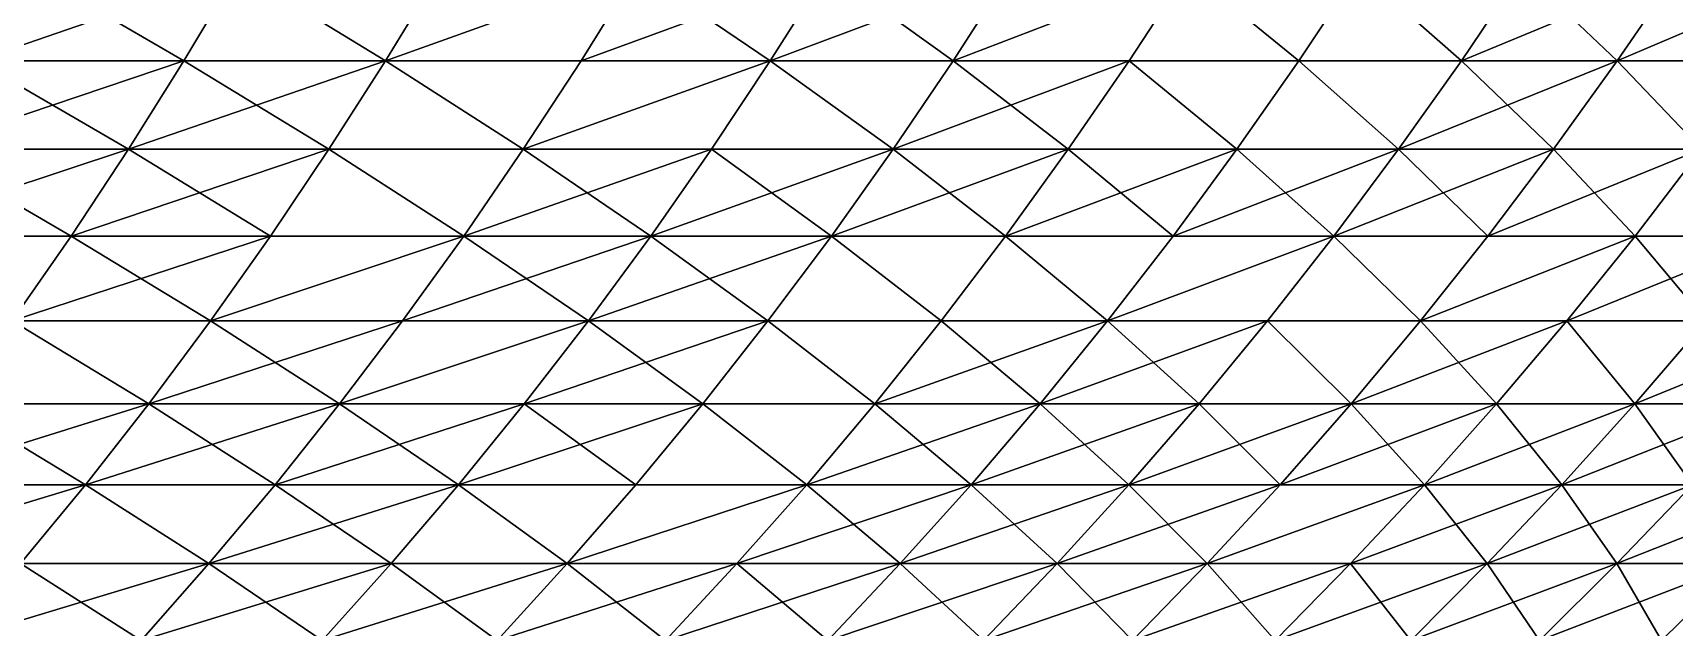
# Model space of a CAD drawing. Header units: millimetres. Extents: x -3250 to 6200, y -3250 to 3250.
# Drawn here: x 5478.5 to 5764.4, y -597.5 to -493.9 of the extents above; entities that cross this region are included whole.
import ezdxf

# ---------------------------------------------------------------- set-up
doc = ezdxf.new("R2010")
doc.units = ezdxf.units.MM
doc.header["$MEASUREMENT"] = 0
doc.layers.add('MESH_3D', color=2, linetype='CONTINUOUS')

msp = doc.modelspace()

# ---------------------------------------------------------------- linework, layer by layer
at = {"layer": 'MESH_3D'}
for points in [[(5477.79, -483.04, 1319.34), (5504.81, -498.79, 1369.5), (5468.61, -498.79, 1327.44)], [(5514.18, -483.04, 25338.37), (5468.61, -498.79, 25372.56), (5504.81, -498.79, 25330.5)], [(5514.18, -483.04, 25338.37), (5477.79, -483.04, 25380.66), (5468.61, -498.79, 25372.56)], [(5477.79, -483.04, 1319.34), (5514.18, -483.04, 1361.63), (5504.81, -498.79, 1369.5)], [(5514.18, -483.04, 1361.63), (5539.94, -498.79, 1412.45), (5504.81, -498.79, 1369.5)], [(5539.94, -498.79, 25287.55), (5514.18, -483.04, 25338.37), (5504.81, -498.79, 25330.5)], [(5514.18, -483.04, 1361.63), (5549.51, -483.04, 1404.81), (5539.94, -498.79, 1412.45)], [(5549.51, -483.04, 25295.19), (5514.18, -483.04, 25338.37), (5539.94, -498.79, 25287.55)], [(5539.94, -498.79, 1412.45), (5583.75, -483.04, 1448.86), (5573.99, -498.79, 1456.25)], [(5549.51, -483.04, 1404.81), (5583.75, -483.04, 1448.86), (5539.94, -498.79, 1412.45)], [(5583.75, -483.04, 25251.14), (5539.94, -498.79, 25287.55), (5573.99, -498.79, 25243.75)], [(5583.75, -483.04, 25251.14), (5549.51, -483.04, 25295.19), (5539.94, -498.79, 25287.55)], [(5583.75, -483.04, 1448.86), (5606.94, -498.79, 1500.9), (5573.99, -498.79, 1456.25)], [(5616.88, -483.04, 25206.25), (5583.75, -483.04, 25251.14), (5573.99, -498.79, 25243.75)], [(5616.88, -483.04, 25206.25), (5573.99, -498.79, 25243.75), (5606.94, -498.79, 25199.1)], [(5583.75, -483.04, 1448.86), (5616.88, -483.04, 1493.75), (5606.94, -498.79, 1500.9)], [(5616.88, -483.04, 1493.75), (5638.77, -498.79, 1546.35), (5606.94, -498.79, 1500.9)], [(5648.88, -483.04, 25160.54), (5616.88, -483.04, 25206.25), (5606.94, -498.79, 25199.1)], [(5648.88, -483.04, 25160.54), (5606.94, -498.79, 25199.1), (5638.77, -498.79, 25153.65)], [(5616.88, -483.04, 1493.75), (5648.88, -483.04, 1539.46), (5638.77, -498.79, 1546.35)], [(5638.77, -498.79, 1546.35), (5679.73, -483.04, 1585.94), (5669.45, -498.79, 1592.58)], [(5648.88, -483.04, 1539.46), (5679.73, -483.04, 1585.94), (5638.77, -498.79, 1546.35)], [(5679.73, -483.04, 25114.06), (5638.77, -498.79, 25153.65), (5669.45, -498.79, 25107.42)], [(5679.73, -483.04, 25114.06), (5648.88, -483.04, 25160.54), (5638.77, -498.79, 25153.65)], [(5679.73, -483.04, 1585.94), (5698.97, -498.79, 1639.56), (5669.45, -498.79, 1592.58)], [(5698.97, -498.79, 25060.44), (5679.73, -483.04, 25114.06), (5669.45, -498.79, 25107.42)], [(5679.73, -483.04, 1585.94), (5709.41, -483.04, 1633.18), (5698.97, -498.79, 1639.56)], [(5709.41, -483.04, 25066.82), (5679.73, -483.04, 25114.06), (5698.97, -498.79, 25060.44)], [(5709.41, -483.04, 1633.18), (5727.31, -498.79, 1687.27), (5698.97, -498.79, 1639.56)], [(5727.31, -498.79, 25012.73), (5709.41, -483.04, 25066.82), (5698.97, -498.79, 25060.44)], [(5709.41, -483.04, 1633.18), (5737.91, -483.04, 1681.15), (5727.31, -498.79, 1687.27)], [(5737.91, -483.04, 25018.85), (5709.41, -483.04, 25066.82), (5727.31, -498.79, 25012.73)], [(5737.91, -483.04, 1681.15), (5754.45, -498.79, 1735.66), (5727.31, -498.79, 1687.27)], [(5765.2, -483.04, 24970.19), (5727.31, -498.79, 25012.73), (5754.45, -498.79, 24964.34)], [(5765.2, -483.04, 24970.19), (5737.91, -483.04, 25018.85), (5727.31, -498.79, 25012.73)], [(5737.91, -483.04, 1681.15), (5765.2, -483.04, 1729.81), (5754.45, -498.79, 1735.66)], [(5765.2, -483.04, 1729.81), (5780.38, -498.79, 1784.72), (5754.45, -498.79, 1735.66)], [(5791.27, -483.04, 24920.87), (5765.2, -483.04, 24970.19), (5754.45, -498.79, 24964.34)], [(5791.27, -483.04, 24920.87), (5754.45, -498.79, 24964.34), (5780.38, -498.79, 24915.28)], [(5459.14, -514.23, 1335.8), (5504.81, -498.79, 1369.5), (5495.13, -514.23, 1377.62)], [(5468.61, -498.79, 1327.44), (5504.81, -498.79, 1369.5), (5459.14, -514.23, 1335.8)], [(5495.13, -514.23, 25322.38), (5468.61, -498.79, 25372.56), (5459.14, -514.23, 25364.2)], [(5504.81, -498.79, 25330.5), (5468.61, -498.79, 25372.56), (5495.13, -514.23, 25322.38)], [(5504.81, -498.79, 1369.5), (5530.06, -514.23, 1420.32), (5495.13, -514.23, 1377.62)], [(5539.94, -498.79, 25287.55), (5504.81, -498.79, 25330.5), (5495.13, -514.23, 25322.38)], [(5539.94, -498.79, 25287.55), (5495.13, -514.23, 25322.38), (5530.06, -514.23, 25279.68)], [(5504.81, -498.79, 1369.5), (5539.94, -498.79, 1412.45), (5530.06, -514.23, 1420.32)], [(5539.94, -498.79, 1412.45), (5563.92, -514.23, 1463.88), (5530.06, -514.23, 1420.32)], [(5563.92, -514.23, 25236.12), (5539.94, -498.79, 25287.55), (5530.06, -514.23, 25279.68)], [(5539.94, -498.79, 1412.45), (5573.99, -498.79, 1456.25), (5563.92, -514.23, 1463.88)], [(5573.99, -498.79, 25243.75), (5539.94, -498.79, 25287.55), (5563.92, -514.23, 25236.12)], [(5563.92, -514.23, 1463.88), (5606.94, -498.79, 1500.9), (5596.69, -514.23, 1508.27)], [(5573.99, -498.79, 1456.25), (5606.94, -498.79, 1500.9), (5563.92, -514.23, 1463.88)], [(5606.94, -498.79, 25199.1), (5563.92, -514.23, 25236.12), (5596.69, -514.23, 25191.73)], [(5606.94, -498.79, 25199.1), (5573.99, -498.79, 25243.75), (5563.92, -514.23, 25236.12)], [(5606.94, -498.79, 1500.9), (5628.33, -514.23, 1553.47), (5596.69, -514.23, 1508.27)], [(5628.33, -514.23, 25146.53), (5606.94, -498.79, 25199.1), (5596.69, -514.23, 25191.73)], [(5606.94, -498.79, 1500.9), (5638.77, -498.79, 1546.35), (5628.33, -514.23, 1553.47)], [(5638.77, -498.79, 25153.65), (5606.94, -498.79, 25199.1), (5628.33, -514.23, 25146.53)], [(5638.77, -498.79, 1546.35), (5658.84, -514.23, 1599.43), (5628.33, -514.23, 1553.47)], [(5669.45, -498.79, 25107.42), (5628.33, -514.23, 25146.53), (5658.84, -514.23, 25100.57)], [(5669.45, -498.79, 25107.42), (5638.77, -498.79, 25153.65), (5628.33, -514.23, 25146.53)], [(5638.77, -498.79, 1546.35), (5669.45, -498.79, 1592.58), (5658.84, -514.23, 1599.43)], [(5669.45, -498.79, 1592.58), (5688.19, -514.23, 1646.15), (5658.84, -514.23, 1599.43)], [(5688.19, -514.23, 25053.85), (5669.45, -498.79, 25107.42), (5658.84, -514.23, 25100.57)], [(5669.45, -498.79, 1592.58), (5698.97, -498.79, 1639.56), (5688.19, -514.23, 1646.15)], [(5698.97, -498.79, 25060.44), (5669.45, -498.79, 25107.42), (5688.19, -514.23, 25053.85)], [(5698.97, -498.79, 1639.56), (5716.37, -514.23, 1693.58), (5688.19, -514.23, 1646.15)], [(5716.37, -514.23, 25006.42), (5698.97, -498.79, 25060.44), (5688.19, -514.23, 25053.85)], [(5698.97, -498.79, 1639.56), (5727.31, -498.79, 1687.27), (5716.37, -514.23, 1693.58)], [(5727.31, -498.79, 25012.73), (5698.97, -498.79, 25060.44), (5716.37, -514.23, 25006.42)], [(5727.31, -498.79, 1687.27), (5743.36, -514.23, 1741.7), (5716.37, -514.23, 1693.58)], [(5754.45, -498.79, 24964.34), (5727.31, -498.79, 25012.73), (5716.37, -514.23, 25006.42)], [(5754.45, -498.79, 24964.34), (5716.37, -514.23, 25006.42), (5743.36, -514.23, 24958.3)], [(5727.31, -498.79, 1687.27), (5754.45, -498.79, 1735.66), (5743.36, -514.23, 1741.7)], [(5754.45, -498.79, 1735.66), (5769.14, -514.23, 1790.48), (5743.36, -514.23, 1741.7)], [(5769.14, -514.23, 24909.52), (5754.45, -498.79, 24964.34), (5743.36, -514.23, 24958.3)], [(5754.45, -498.79, 1735.66), (5780.38, -498.79, 1784.72), (5769.14, -514.23, 1790.48)], [(5780.38, -498.79, 24915.28), (5754.45, -498.79, 24964.34), (5769.14, -514.23, 24909.52)], [(5459.14, -514.23, 1335.8), (5485.16, -529.35, 1385.98), (5449.39, -529.35, 1344.41)], [(5495.13, -514.23, 25322.38), (5449.39, -529.35, 25355.59), (5485.16, -529.35, 25314.02)], [(5495.13, -514.23, 25322.38), (5459.14, -514.23, 25364.2), (5449.39, -529.35, 25355.59)], [(5459.14, -514.23, 1335.8), (5495.13, -514.23, 1377.62), (5485.16, -529.35, 1385.98)], [(5495.13, -514.23, 1377.62), (5519.89, -529.35, 1428.43), (5485.16, -529.35, 1385.98)], [(5530.06, -514.23, 25279.68), (5485.16, -529.35, 25314.02), (5519.89, -529.35, 25271.57)], [(5530.06, -514.23, 25279.68), (5495.13, -514.23, 25322.38), (5485.16, -529.35, 25314.02)], [(5495.13, -514.23, 1377.62), (5530.06, -514.23, 1420.32), (5519.89, -529.35, 1428.43)], [(5530.06, -514.23, 1420.32), (5553.55, -529.35, 1471.74), (5519.89, -529.35, 1428.43)], [(5553.55, -529.35, 25228.26), (5530.06, -514.23, 25279.68), (5519.89, -529.35, 25271.57)], [(5530.06, -514.23, 1420.32), (5563.92, -514.23, 1463.88), (5553.55, -529.35, 1471.74)], [(5563.92, -514.23, 25236.12), (5530.06, -514.23, 25279.68), (5553.55, -529.35, 25228.26)], [(5563.92, -514.23, 1463.88), (5586.12, -529.35, 1515.87), (5553.55, -529.35, 1471.74)], [(5596.69, -514.23, 25191.73), (5553.55, -529.35, 25228.26), (5586.12, -529.35, 25184.13)], [(5596.69, -514.23, 25191.73), (5563.92, -514.23, 25236.12), (5553.55, -529.35, 25228.26)], [(5563.92, -514.23, 1463.88), (5596.69, -514.23, 1508.27), (5586.12, -529.35, 1515.87)], [(5596.69, -514.23, 1508.27), (5617.58, -529.35, 1560.79), (5586.12, -529.35, 1515.87)], [(5628.33, -514.23, 25146.53), (5596.69, -514.23, 25191.73), (5586.12, -529.35, 25184.13)], [(5628.33, -514.23, 25146.53), (5586.12, -529.35, 25184.13), (5617.58, -529.35, 25139.21)], [(5596.69, -514.23, 1508.27), (5628.33, -514.23, 1553.47), (5617.58, -529.35, 1560.79)], [(5628.33, -514.23, 1553.47), (5647.91, -529.35, 1606.49), (5617.58, -529.35, 1560.79)], [(5658.84, -514.23, 25100.57), (5628.33, -514.23, 25146.53), (5617.58, -529.35, 25139.21)], [(5658.84, -514.23, 25100.57), (5617.58, -529.35, 25139.21), (5647.91, -529.35, 25093.51)], [(5628.33, -514.23, 1553.47), (5658.84, -514.23, 1599.43), (5647.91, -529.35, 1606.49)], [(5658.84, -514.23, 1599.43), (5677.09, -529.35, 1652.93), (5647.91, -529.35, 1606.49)], [(5688.19, -514.23, 25053.85), (5658.84, -514.23, 25100.57), (5647.91, -529.35, 25093.51)], [(5688.19, -514.23, 25053.85), (5647.91, -529.35, 25093.51), (5677.09, -529.35, 25047.07)], [(5658.84, -514.23, 1599.43), (5688.19, -514.23, 1646.15), (5677.09, -529.35, 1652.93)], [(5688.19, -514.23, 1646.15), (5705.1, -529.35, 1700.09), (5677.09, -529.35, 1652.93)], [(5716.37, -514.23, 25006.42), (5688.19, -514.23, 25053.85), (5677.09, -529.35, 25047.07)], [(5716.37, -514.23, 25006.42), (5677.09, -529.35, 25047.07), (5705.1, -529.35, 24999.91)], [(5688.19, -514.23, 1646.15), (5716.37, -514.23, 1693.58), (5705.1, -529.35, 1700.09)], [(5716.37, -514.23, 1693.58), (5731.93, -529.35, 1747.92), (5705.1, -529.35, 1700.09)], [(5743.36, -514.23, 24958.3), (5716.37, -514.23, 25006.42), (5705.1, -529.35, 24999.91)], [(5743.36, -514.23, 24958.3), (5705.1, -529.35, 24999.91), (5731.93, -529.35, 24952.08)], [(5716.37, -514.23, 1693.58), (5743.36, -514.23, 1741.7), (5731.93, -529.35, 1747.92)], [(5743.36, -514.23, 1741.7), (5757.56, -529.35, 1796.42), (5731.93, -529.35, 1747.92)], [(5769.14, -514.23, 24909.52), (5743.36, -514.23, 24958.3), (5731.93, -529.35, 24952.08)], [(5769.14, -514.23, 24909.52), (5731.93, -529.35, 24952.08), (5757.56, -529.35, 24903.58)], [(5743.36, -514.23, 1741.7), (5769.14, -514.23, 1790.48), (5757.56, -529.35, 1796.42)], [(5769.14, -514.23, 1790.48), (5781.97, -529.35, 1845.53), (5757.56, -529.35, 1796.42)], [(5781.97, -529.35, 24854.47), (5769.14, -514.23, 24909.52), (5757.56, -529.35, 24903.58)], [(5449.39, -529.35, 1344.41), (5485.16, -529.35, 1385.98), (5474.91, -544.14, 1394.58)], [(5485.16, -529.35, 25314.02), (5449.39, -529.35, 25355.59), (5474.91, -544.14, 25305.42)], [(5485.16, -529.35, 1385.98), (5509.43, -544.14, 1436.78), (5474.91, -544.14, 1394.58)], [(5519.89, -529.35, 25271.57), (5474.91, -544.14, 25305.42), (5509.43, -544.14, 25263.22)], [(5519.89, -529.35, 25271.57), (5485.16, -529.35, 25314.02), (5474.91, -544.14, 25305.42)], [(5485.16, -529.35, 1385.98), (5519.89, -529.35, 1428.43), (5509.43, -544.14, 1436.78)], [(5509.43, -544.14, 1436.78), (5553.55, -529.35, 1471.74), (5542.88, -544.14, 1479.82)], [(5519.89, -529.35, 1428.43), (5553.55, -529.35, 1471.74), (5509.43, -544.14, 1436.78)], [(5553.55, -529.35, 25228.26), (5509.43, -544.14, 25263.22), (5542.88, -544.14, 25220.18)], [(5553.55, -529.35, 25228.26), (5519.89, -529.35, 25271.57), (5509.43, -544.14, 25263.22)], [(5542.88, -544.14, 1479.82), (5586.12, -529.35, 1515.87), (5575.25, -544.14, 1523.68)], [(5553.55, -529.35, 1471.74), (5586.12, -529.35, 1515.87), (5542.88, -544.14, 1479.82)], [(5575.25, -544.14, 25176.32), (5553.55, -529.35, 25228.26), (5542.88, -544.14, 25220.18)], [(5586.12, -529.35, 25184.13), (5553.55, -529.35, 25228.26), (5575.25, -544.14, 25176.32)], [(5586.12, -529.35, 1515.87), (5606.52, -544.14, 1568.33), (5575.25, -544.14, 1523.68)], [(5617.58, -529.35, 25139.21), (5586.12, -529.35, 25184.13), (5575.25, -544.14, 25176.32)], [(5617.58, -529.35, 25139.21), (5575.25, -544.14, 25176.32), (5606.52, -544.14, 25131.67)], [(5586.12, -529.35, 1515.87), (5617.58, -529.35, 1560.79), (5606.52, -544.14, 1568.33)], [(5617.58, -529.35, 1560.79), (5636.67, -544.14, 1613.75), (5606.52, -544.14, 1568.33)], [(5636.67, -544.14, 25086.25), (5617.58, -529.35, 25139.21), (5606.52, -544.14, 25131.67)], [(5617.58, -529.35, 1560.79), (5647.91, -529.35, 1606.49), (5636.67, -544.14, 1613.75)], [(5647.91, -529.35, 25093.51), (5617.58, -529.35, 25139.21), (5636.67, -544.14, 25086.25)], [(5647.91, -529.35, 1606.49), (5665.67, -544.14, 1659.91), (5636.67, -544.14, 1613.75)], [(5665.67, -544.14, 25040.09), (5647.91, -529.35, 25093.51), (5636.67, -544.14, 25086.25)], [(5647.91, -529.35, 1606.49), (5677.09, -529.35, 1652.93), (5665.67, -544.14, 1659.91)], [(5677.09, -529.35, 25047.07), (5647.91, -529.35, 25093.51), (5665.67, -544.14, 25040.09)], [(5665.67, -544.14, 1659.91), (5705.1, -529.35, 1700.09), (5693.51, -544.14, 1706.78)], [(5677.09, -529.35, 1652.93), (5705.1, -529.35, 1700.09), (5665.67, -544.14, 1659.91)], [(5705.1, -529.35, 24999.91), (5677.09, -529.35, 25047.07), (5665.67, -544.14, 25040.09)], [(5705.1, -529.35, 24999.91), (5665.67, -544.14, 25040.09), (5693.51, -544.14, 24993.22)], [(5705.1, -529.35, 1700.09), (5720.18, -544.14, 1754.33), (5693.51, -544.14, 1706.78)], [(5720.18, -544.14, 24945.67), (5705.1, -529.35, 24999.91), (5693.51, -544.14, 24993.22)], [(5705.1, -529.35, 1700.09), (5731.93, -529.35, 1747.92), (5720.18, -544.14, 1754.33)], [(5731.93, -529.35, 24952.08), (5705.1, -529.35, 24999.91), (5720.18, -544.14, 24945.67)], [(5720.18, -544.14, 1754.33), (5757.56, -529.35, 1796.42), (5745.65, -544.14, 1802.52)], [(5731.93, -529.35, 1747.92), (5757.56, -529.35, 1796.42), (5720.18, -544.14, 1754.33)], [(5757.56, -529.35, 24903.58), (5731.93, -529.35, 24952.08), (5720.18, -544.14, 24945.67)], [(5757.56, -529.35, 24903.58), (5720.18, -544.14, 24945.67), (5745.65, -544.14, 24897.48)], [(5757.56, -529.35, 1796.42), (5769.92, -544.14, 1851.34), (5745.65, -544.14, 1802.52)], [(5781.97, -529.35, 24854.47), (5745.65, -544.14, 24897.48), (5769.92, -544.14, 24848.66)], [(5781.97, -529.35, 24854.47), (5757.56, -529.35, 24903.58), (5745.65, -544.14, 24897.48)], [(5757.56, -529.35, 1796.42), (5781.97, -529.35, 1845.53), (5769.92, -544.14, 1851.34)], [(5474.91, -544.14, 1394.58), (5498.68, -558.59, 1445.35), (5464.38, -558.59, 1403.42)], [(5498.68, -558.59, 25254.65), (5474.91, -544.14, 25305.42), (5464.38, -558.59, 25296.58)], [(5474.91, -544.14, 1394.58), (5509.43, -544.14, 1436.78), (5498.68, -558.59, 1445.35)], [(5509.43, -544.14, 25263.22), (5474.91, -544.14, 25305.42), (5498.68, -558.59, 25254.65)], [(5509.43, -544.14, 1436.78), (5531.92, -558.59, 1488.12), (5498.68, -558.59, 1445.35)], [(5542.88, -544.14, 25220.18), (5509.43, -544.14, 25263.22), (5498.68, -558.59, 25254.65)], [(5542.88, -544.14, 25220.18), (5498.68, -558.59, 25254.65), (5531.92, -558.59, 25211.88)], [(5509.43, -544.14, 1436.78), (5542.88, -544.14, 1479.82), (5531.92, -558.59, 1488.12)], [(5531.92, -558.59, 1488.12), (5575.25, -544.14, 1523.68), (5564.09, -558.59, 1531.7)], [(5542.88, -544.14, 1479.82), (5575.25, -544.14, 1523.68), (5531.92, -558.59, 1488.12)], [(5575.25, -544.14, 25176.32), (5531.92, -558.59, 25211.88), (5564.09, -558.59, 25168.3)], [(5575.25, -544.14, 25176.32), (5542.88, -544.14, 25220.18), (5531.92, -558.59, 25211.88)], [(5575.25, -544.14, 1523.68), (5595.16, -558.59, 1576.08), (5564.09, -558.59, 1531.7)], [(5606.52, -544.14, 25131.67), (5564.09, -558.59, 25168.3), (5595.16, -558.59, 25123.92)], [(5606.52, -544.14, 25131.67), (5575.25, -544.14, 25176.32), (5564.09, -558.59, 25168.3)], [(5575.25, -544.14, 1523.68), (5606.52, -544.14, 1568.33), (5595.16, -558.59, 1576.08)], [(5606.52, -544.14, 1568.33), (5625.12, -558.59, 1621.21), (5595.16, -558.59, 1576.08)], [(5625.12, -558.59, 25078.79), (5606.52, -544.14, 25131.67), (5595.16, -558.59, 25123.92)], [(5606.52, -544.14, 1568.33), (5636.67, -544.14, 1613.75), (5625.12, -558.59, 1621.21)], [(5636.67, -544.14, 25086.25), (5606.52, -544.14, 25131.67), (5625.12, -558.59, 25078.79)], [(5636.67, -544.14, 1613.75), (5653.94, -558.59, 1667.08), (5625.12, -558.59, 1621.21)], [(5665.67, -544.14, 25040.09), (5636.67, -544.14, 25086.25), (5625.12, -558.59, 25078.79)], [(5665.67, -544.14, 25040.09), (5625.12, -558.59, 25078.79), (5653.94, -558.59, 25032.92)], [(5636.67, -544.14, 1613.75), (5665.67, -544.14, 1659.91), (5653.94, -558.59, 1667.08)], [(5665.67, -544.14, 1659.91), (5681.61, -558.59, 1713.65), (5653.94, -558.59, 1667.08)], [(5693.51, -544.14, 24993.22), (5653.94, -558.59, 25032.92), (5681.61, -558.59, 24986.35)], [(5693.51, -544.14, 24993.22), (5665.67, -544.14, 25040.09), (5653.94, -558.59, 25032.92)], [(5665.67, -544.14, 1659.91), (5693.51, -544.14, 1706.78), (5681.61, -558.59, 1713.65)], [(5693.51, -544.14, 1706.78), (5708.11, -558.59, 1760.9), (5681.61, -558.59, 1713.65)], [(5708.11, -558.59, 24939.1), (5693.51, -544.14, 24993.22), (5681.61, -558.59, 24986.35)], [(5693.51, -544.14, 1706.78), (5720.18, -544.14, 1754.33), (5708.11, -558.59, 1760.9)], [(5720.18, -544.14, 24945.67), (5693.51, -544.14, 24993.22), (5708.11, -558.59, 24939.1)], [(5720.18, -544.14, 1754.33), (5733.42, -558.59, 1808.79), (5708.11, -558.59, 1760.9)], [(5745.65, -544.14, 24897.48), (5720.18, -544.14, 24945.67), (5708.11, -558.59, 24939.1)], [(5745.65, -544.14, 24897.48), (5708.11, -558.59, 24939.1), (5733.42, -558.59, 24891.21)], [(5720.18, -544.14, 1754.33), (5745.65, -544.14, 1802.52), (5733.42, -558.59, 1808.79)], [(5745.65, -544.14, 1802.52), (5757.53, -558.59, 1857.3), (5733.42, -558.59, 1808.79)], [(5757.53, -558.59, 24842.7), (5745.65, -544.14, 24897.48), (5733.42, -558.59, 24891.21)], [(5745.65, -544.14, 1802.52), (5769.92, -544.14, 1851.34), (5757.53, -558.59, 1857.3)], [(5769.92, -544.14, 24848.66), (5745.65, -544.14, 24897.48), (5757.53, -558.59, 24842.7)], [(5769.92, -544.14, 1851.34), (5780.42, -558.59, 1906.4), (5757.53, -558.59, 1857.3)], [(5792.95, -544.14, 24799.26), (5757.53, -558.59, 24842.7), (5780.42, -558.59, 24793.6)], [(5792.95, -544.14, 24799.26), (5769.92, -544.14, 24848.66), (5757.53, -558.59, 24842.7)], [(5464.38, -558.59, 1403.42), (5487.65, -572.69, 1454.14), (5453.58, -572.69, 1412.49)], [(5498.68, -558.59, 25254.65), (5464.38, -558.59, 25296.58), (5453.58, -572.69, 25287.51)], [(5498.68, -558.59, 25254.65), (5453.58, -572.69, 25287.51), (5487.65, -572.69, 25245.86)], [(5464.38, -558.59, 1403.42), (5498.68, -558.59, 1445.35), (5487.65, -572.69, 1454.14)], [(5498.68, -558.59, 1445.35), (5520.68, -572.69, 1496.63), (5487.65, -572.69, 1454.14)], [(5531.92, -558.59, 25211.88), (5498.68, -558.59, 25254.65), (5487.65, -572.69, 25245.86)], [(5531.92, -558.59, 25211.88), (5487.65, -572.69, 25245.86), (5520.68, -572.69, 25203.37)], [(5498.68, -558.59, 1445.35), (5531.92, -558.59, 1488.12), (5520.68, -572.69, 1496.63)], [(5531.92, -558.59, 1488.12), (5552.64, -572.69, 1539.94), (5520.68, -572.69, 1496.63)], [(5564.09, -558.59, 25168.3), (5520.68, -572.69, 25203.37), (5552.64, -572.69, 25160.06)], [(5564.09, -558.59, 25168.3), (5531.92, -558.59, 25211.88), (5520.68, -572.69, 25203.37)], [(5531.92, -558.59, 1488.12), (5564.09, -558.59, 1531.7), (5552.64, -572.69, 1539.94)], [(5564.09, -558.59, 1531.7), (5583.51, -572.69, 1584.02), (5552.64, -572.69, 1539.94)], [(5595.16, -558.59, 25123.92), (5564.09, -558.59, 25168.3), (5552.64, -572.69, 25160.06)], [(5595.16, -558.59, 25123.92), (5552.64, -572.69, 25160.06), (5583.51, -572.69, 25115.98)], [(5564.09, -558.59, 1531.7), (5595.16, -558.59, 1576.08), (5583.51, -572.69, 1584.02)], [(5595.16, -558.59, 1576.08), (5613.27, -572.69, 1628.87), (5583.51, -572.69, 1584.02)], [(5613.27, -572.69, 25071.13), (5595.16, -558.59, 25123.92), (5583.51, -572.69, 25115.98)], [(5595.16, -558.59, 1576.08), (5625.12, -558.59, 1621.21), (5613.27, -572.69, 1628.87)], [(5625.12, -558.59, 25078.79), (5595.16, -558.59, 25123.92), (5613.27, -572.69, 25071.13)], [(5625.12, -558.59, 1621.21), (5641.9, -572.69, 1674.44), (5613.27, -572.69, 1628.87)], [(5653.94, -558.59, 25032.92), (5613.27, -572.69, 25071.13), (5641.9, -572.69, 25025.56)], [(5653.94, -558.59, 25032.92), (5625.12, -558.59, 25078.79), (5613.27, -572.69, 25071.13)], [(5625.12, -558.59, 1621.21), (5653.94, -558.59, 1667.08), (5641.9, -572.69, 1674.44)], [(5653.94, -558.59, 1667.08), (5669.39, -572.69, 1720.71), (5641.9, -572.69, 1674.44)], [(5681.61, -558.59, 24986.35), (5653.94, -558.59, 25032.92), (5641.9, -572.69, 25025.56)], [(5681.61, -558.59, 24986.35), (5641.9, -572.69, 25025.56), (5669.39, -572.69, 24979.29)], [(5653.94, -558.59, 1667.08), (5681.61, -558.59, 1713.65), (5669.39, -572.69, 1720.71)], [(5681.61, -558.59, 1713.65), (5695.72, -572.69, 1767.65), (5669.39, -572.69, 1720.71)], [(5708.11, -558.59, 24939.1), (5669.39, -572.69, 24979.29), (5695.72, -572.69, 24932.35)], [(5708.11, -558.59, 24939.1), (5681.61, -558.59, 24986.35), (5669.39, -572.69, 24979.29)], [(5681.61, -558.59, 1713.65), (5708.11, -558.59, 1760.9), (5695.72, -572.69, 1767.65)], [(5708.11, -558.59, 1760.9), (5720.87, -572.69, 1815.23), (5695.72, -572.69, 1767.65)], [(5733.42, -558.59, 24891.21), (5708.11, -558.59, 24939.1), (5695.72, -572.69, 24932.35)], [(5733.42, -558.59, 24891.21), (5695.72, -572.69, 24932.35), (5720.87, -572.69, 24884.77)], [(5708.11, -558.59, 1760.9), (5733.42, -558.59, 1808.79), (5720.87, -572.69, 1815.23)], [(5733.42, -558.59, 1808.79), (5744.82, -572.69, 1863.42), (5720.87, -572.69, 1815.23)], [(5757.53, -558.59, 24842.7), (5720.87, -572.69, 24884.77), (5744.82, -572.69, 24836.58)], [(5757.53, -558.59, 24842.7), (5733.42, -558.59, 24891.21), (5720.87, -572.69, 24884.77)], [(5733.42, -558.59, 1808.79), (5757.53, -558.59, 1857.3), (5744.82, -572.69, 1863.42)], [(5757.53, -558.59, 1857.3), (5767.57, -572.69, 1912.2), (5744.82, -572.69, 1863.42)], [(5780.42, -558.59, 24793.6), (5757.53, -558.59, 24842.7), (5744.82, -572.69, 24836.58)], [(5780.42, -558.59, 24793.6), (5744.82, -572.69, 24836.58), (5767.57, -572.69, 24787.8)], [(5757.53, -558.59, 1857.3), (5780.42, -558.59, 1906.4), (5767.57, -572.69, 1912.2)], [(5487.65, -572.69, 25245.86), (5453.58, -572.69, 25287.51), (5442.51, -586.44, 25278.23)], [(5487.65, -572.69, 25245.86), (5442.51, -586.44, 25278.23), (5476.35, -586.44, 25236.85)], [(5453.58, -572.69, 1412.49), (5487.65, -572.69, 1454.14), (5476.35, -586.44, 1463.15)], [(5487.65, -572.69, 1454.14), (5509.16, -586.44, 1505.36), (5476.35, -586.44, 1463.15)], [(5509.16, -586.44, 25194.64), (5487.65, -572.69, 25245.86), (5476.35, -586.44, 25236.85)], [(5487.65, -572.69, 1454.14), (5520.68, -572.69, 1496.63), (5509.16, -586.44, 1505.36)], [(5520.68, -572.69, 25203.37), (5487.65, -572.69, 25245.86), (5509.16, -586.44, 25194.64)], [(5509.16, -586.44, 1505.36), (5552.64, -572.69, 1539.94), (5540.91, -586.44, 1548.37)], [(5520.68, -572.69, 1496.63), (5552.64, -572.69, 1539.94), (5509.16, -586.44, 1505.36)], [(5540.91, -586.44, 25151.63), (5520.68, -572.69, 25203.37), (5509.16, -586.44, 25194.64)], [(5552.64, -572.69, 25160.06), (5520.68, -572.69, 25203.37), (5540.91, -586.44, 25151.63)], [(5552.64, -572.69, 1539.94), (5571.57, -586.44, 1592.16), (5540.91, -586.44, 1548.37)], [(5571.57, -586.44, 25107.84), (5552.64, -572.69, 25160.06), (5540.91, -586.44, 25151.63)], [(5552.64, -572.69, 1539.94), (5583.51, -572.69, 1584.02), (5571.57, -586.44, 1592.16)], [(5583.51, -572.69, 25115.98), (5552.64, -572.69, 25160.06), (5571.57, -586.44, 25107.84)], [(5571.57, -586.44, 1592.16), (5613.27, -572.69, 1628.87), (5601.13, -586.44, 1636.71)], [(5583.51, -572.69, 1584.02), (5613.27, -572.69, 1628.87), (5571.57, -586.44, 1592.16)], [(5613.27, -572.69, 25071.13), (5571.57, -586.44, 25107.84), (5601.13, -586.44, 25063.29)], [(5613.27, -572.69, 25071.13), (5583.51, -572.69, 25115.98), (5571.57, -586.44, 25107.84)], [(5613.27, -572.69, 1628.87), (5629.57, -586.44, 1681.97), (5601.13, -586.44, 1636.71)], [(5641.9, -572.69, 25025.56), (5601.13, -586.44, 25063.29), (5629.57, -586.44, 25018.03)], [(5641.9, -572.69, 25025.56), (5613.27, -572.69, 25071.13), (5601.13, -586.44, 25063.29)], [(5613.27, -572.69, 1628.87), (5641.9, -572.69, 1674.44), (5629.57, -586.44, 1681.97)], [(5629.57, -586.44, 1681.97), (5669.39, -572.69, 1720.71), (5656.88, -586.44, 1727.93)], [(5641.9, -572.69, 1674.44), (5669.39, -572.69, 1720.71), (5629.57, -586.44, 1681.97)], [(5656.88, -586.44, 24972.07), (5641.9, -572.69, 25025.56), (5629.57, -586.44, 25018.03)], [(5669.39, -572.69, 24979.29), (5641.9, -572.69, 25025.56), (5656.88, -586.44, 24972.07)], [(5669.39, -572.69, 1720.71), (5683.03, -586.44, 1774.56), (5656.88, -586.44, 1727.93)], [(5695.72, -572.69, 24932.35), (5656.88, -586.44, 24972.07), (5683.03, -586.44, 24925.44)], [(5695.72, -572.69, 24932.35), (5669.39, -572.69, 24979.29), (5656.88, -586.44, 24972.07)], [(5669.39, -572.69, 1720.71), (5695.72, -572.69, 1767.65), (5683.03, -586.44, 1774.56)], [(5683.03, -586.44, 1774.56), (5720.87, -572.69, 1815.23), (5708.01, -586.44, 1821.82)], [(5695.72, -572.69, 1767.65), (5720.87, -572.69, 1815.23), (5683.03, -586.44, 1774.56)], [(5720.87, -572.69, 24884.77), (5695.72, -572.69, 24932.35), (5683.03, -586.44, 24925.44)], [(5720.87, -572.69, 24884.77), (5683.03, -586.44, 24925.44), (5708.01, -586.44, 24878.18)], [(5720.87, -572.69, 1815.23), (5731.8, -586.44, 1869.69), (5708.01, -586.44, 1821.82)], [(5744.82, -572.69, 24836.58), (5708.01, -586.44, 24878.18), (5731.8, -586.44, 24830.31)], [(5744.82, -572.69, 24836.58), (5720.87, -572.69, 24884.77), (5708.01, -586.44, 24878.18)], [(5720.87, -572.69, 1815.23), (5744.82, -572.69, 1863.42), (5731.8, -586.44, 1869.69)], [(5744.82, -572.69, 1863.42), (5754.39, -586.44, 1918.14), (5731.8, -586.44, 1869.69)], [(5767.57, -572.69, 24787.8), (5744.82, -572.69, 24836.58), (5731.8, -586.44, 24830.31)], [(5767.57, -572.69, 24787.8), (5731.8, -586.44, 24830.31), (5754.39, -586.44, 24781.86)], [(5744.82, -572.69, 1863.42), (5767.57, -572.69, 1912.2), (5754.39, -586.44, 1918.14)], [(5754.39, -586.44, 1918.14), (5789.09, -572.69, 1961.53), (5775.77, -586.44, 1967.14)], [(5767.57, -572.69, 1912.2), (5789.09, -572.69, 1961.53), (5754.39, -586.44, 1918.14)], [(5789.09, -572.69, 24738.47), (5754.39, -586.44, 24781.86), (5775.77, -586.44, 24732.86)], [(5789.09, -572.69, 24738.47), (5767.57, -572.69, 24787.8), (5754.39, -586.44, 24781.86)], [(5476.35, -586.44, 1463.15), (5497.37, -599.82, 1514.29), (5464.79, -599.82, 1472.37)], [(5509.16, -586.44, 25194.64), (5476.35, -586.44, 25236.85), (5464.79, -599.82, 25227.63)], [(5509.16, -586.44, 25194.64), (5464.79, -599.82, 25227.63), (5497.37, -599.82, 25185.71)], [(5476.35, -586.44, 1463.15), (5509.16, -586.44, 1505.36), (5497.37, -599.82, 1514.29)], [(5509.16, -586.44, 1505.36), (5528.9, -599.82, 1557.01), (5497.37, -599.82, 1514.29)], [(5540.91, -586.44, 25151.63), (5509.16, -586.44, 25194.64), (5497.37, -599.82, 25185.71)], [(5540.91, -586.44, 25151.63), (5497.37, -599.82, 25185.71), (5528.9, -599.82, 25142.99)], [(5509.16, -586.44, 1505.36), (5540.91, -586.44, 1548.37), (5528.9, -599.82, 1557.01)], [(5540.91, -586.44, 1548.37), (5559.35, -599.82, 1600.5), (5528.9, -599.82, 1557.01)], [(5571.57, -586.44, 25107.84), (5540.91, -586.44, 25151.63), (5528.9, -599.82, 25142.99)], [(5571.57, -586.44, 25107.84), (5528.9, -599.82, 25142.99), (5559.35, -599.82, 25099.5)], [(5540.91, -586.44, 1548.37), (5571.57, -586.44, 1592.16), (5559.35, -599.82, 1600.5)], [(5571.57, -586.44, 1592.16), (5588.71, -599.82, 1644.73), (5559.35, -599.82, 1600.5)], [(5601.13, -586.44, 25063.29), (5571.57, -586.44, 25107.84), (5559.35, -599.82, 25099.5)], [(5601.13, -586.44, 25063.29), (5559.35, -599.82, 25099.5), (5588.71, -599.82, 25055.27)], [(5571.57, -586.44, 1592.16), (5601.13, -586.44, 1636.71), (5588.71, -599.82, 1644.73)], [(5601.13, -586.44, 1636.71), (5616.95, -599.82, 1689.68), (5588.71, -599.82, 1644.73)], [(5629.57, -586.44, 25018.03), (5588.71, -599.82, 25055.27), (5616.95, -599.82, 25010.32)], [(5629.57, -586.44, 25018.03), (5601.13, -586.44, 25063.29), (5588.71, -599.82, 25055.27)], [(5601.13, -586.44, 1636.71), (5629.57, -586.44, 1681.97), (5616.95, -599.82, 1689.68)], [(5629.57, -586.44, 1681.97), (5644.07, -599.82, 1735.33), (5616.95, -599.82, 1689.68)], [(5656.88, -586.44, 24972.07), (5629.57, -586.44, 25018.03), (5616.95, -599.82, 25010.32)], [(5656.88, -586.44, 24972.07), (5616.95, -599.82, 25010.32), (5644.07, -599.82, 24964.67)], [(5629.57, -586.44, 1681.97), (5656.88, -586.44, 1727.93), (5644.07, -599.82, 1735.33)], [(5656.88, -586.44, 1727.93), (5670.04, -599.82, 1781.63), (5644.07, -599.82, 1735.33)], [(5683.03, -586.44, 24925.44), (5656.88, -586.44, 24972.07), (5644.07, -599.82, 24964.67)], [(5683.03, -586.44, 24925.44), (5644.07, -599.82, 24964.67), (5670.04, -599.82, 24918.37)], [(5656.88, -586.44, 1727.93), (5683.03, -586.44, 1774.56), (5670.04, -599.82, 1781.63)], [(5683.03, -586.44, 1774.56), (5694.85, -599.82, 1828.57), (5670.04, -599.82, 1781.63)], [(5708.01, -586.44, 24878.18), (5683.03, -586.44, 24925.44), (5670.04, -599.82, 24918.37)], [(5708.01, -586.44, 24878.18), (5670.04, -599.82, 24918.37), (5694.85, -599.82, 24871.43)], [(5683.03, -586.44, 1774.56), (5708.01, -586.44, 1821.82), (5694.85, -599.82, 1828.57)], [(5708.01, -586.44, 1821.82), (5718.48, -599.82, 1876.11), (5694.85, -599.82, 1828.57)], [(5731.8, -586.44, 24830.31), (5708.01, -586.44, 24878.18), (5694.85, -599.82, 24871.43)], [(5731.8, -586.44, 24830.31), (5694.85, -599.82, 24871.43), (5718.48, -599.82, 24823.89)], [(5708.01, -586.44, 1821.82), (5731.8, -586.44, 1869.69), (5718.48, -599.82, 1876.11)], [(5731.8, -586.44, 1869.69), (5740.91, -599.82, 1924.23), (5718.48, -599.82, 1876.11)], [(5754.39, -586.44, 24781.86), (5731.8, -586.44, 24830.31), (5718.48, -599.82, 24823.89)], [(5754.39, -586.44, 24781.86), (5718.48, -599.82, 24823.89), (5740.91, -599.82, 24775.77)], [(5731.8, -586.44, 1869.69), (5754.39, -586.44, 1918.14), (5740.91, -599.82, 1924.23)], [(5754.39, -586.44, 1918.14), (5762.14, -599.82, 1972.89), (5740.91, -599.82, 1924.23)], [(5775.77, -586.44, 24732.86), (5754.39, -586.44, 24781.86), (5740.91, -599.82, 24775.77)], [(5775.77, -586.44, 24732.86), (5740.91, -599.82, 24775.77), (5762.14, -599.82, 24727.11)], [(5754.39, -586.44, 1918.14), (5775.77, -586.44, 1967.14), (5762.14, -599.82, 1972.89)], [(5775.77, -586.44, 1967.14), (5782.15, -599.82, 2022.06), (5762.14, -599.82, 1972.89)], [(5782.15, -599.82, 24677.94), (5775.77, -586.44, 24732.86), (5762.14, -599.82, 24727.11)]]:
    msp.add_3dface(points, dxfattribs=at)

doc.saveas('drawing.dxf')
